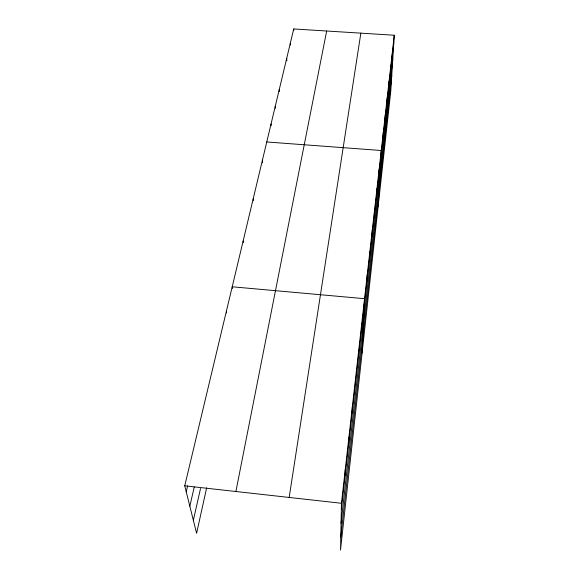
<?xml version="1.0" encoding="UTF-8"?>
<svg xmlns="http://www.w3.org/2000/svg" width="579" height="579" viewBox="0 0 579 579"><rect width="100%" height="100%" fill="white"/><g stroke="black" fill="none" stroke-linecap="round" stroke-linejoin="round"><path stroke-width="0.87" d="M394.263 35.239L341.458 503.274L340.517 550.05L390.782 91.2L394.263 35.239L293.719 28.95L184.737 485.81L196.599 533.31L206.645 487.836M345.127 475.504L345.279 469.41M348.717 443.55L348.905 437.29M352.126 413.182L352.343 406.784M355.376 384.29L355.615 377.776M358.466 356.765L358.734 350.15M361.419 330.522L361.701 323.82M362.107 352.951L364.538 298.692L232.215 286.786L232.425 288.48M366.927 281.517L367.245 274.685M369.503 258.603L369.836 251.735M371.964 236.666L372.319 229.754M374.331 215.634L374.693 208.701M376.596 195.456L376.972 188.508M378.775 176.088L379.158 169.126M378.109 206.848L381.257 150.504L266.76 141.971M382.936 139.047L383.334 132.077M384.926 121.329L385.332 114.36M386.844 104.285L387.257 97.33M388.69 87.87L389.102 80.93M390.463 72.064L390.89 65.138M392.178 56.822L392.605 49.917M341.053 523.365L392.794 58.848M340.77 537.24L391.751 75.531M341.342 509.18L393.829 42.115M289.174 497.448L360.847 33.148M235.892 491.513L326.665 31.013M193.35 520.289L200.529 488.466M189.832 506.198L194.254 487.011M186.235 491.803L187.661 485.774M184.737 485.81L341.458 503.274M226.367 311.285L226.599 312.964M243.151 240.951L243.325 242.666M253.175 198.901L253.327 200.638M262.41 160.195L262.605 162.8M271.066 123.92L271.175 125.657M275.199 106.565L275.3 108.302M279.187 89.868L279.273 91.605M286.714 58.298L286.829 60.882M290.282 43.36L290.347 45.082M293.719 28.95L293.777 30.665"/></g></svg>
